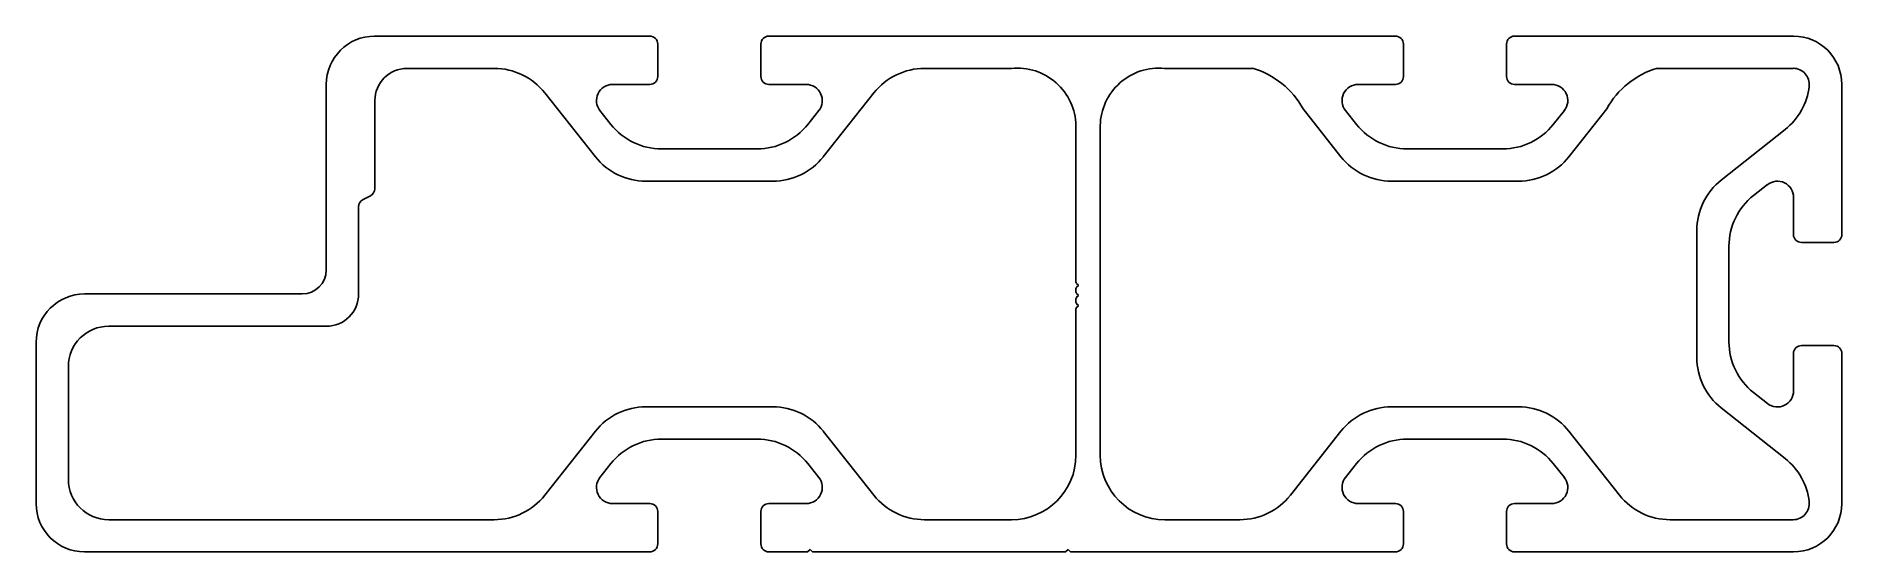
# Model space of a CAD drawing. Extents: x -89 to 89, y 1 to 52.
import ezdxf

# ---------------------------------------------------------------- set-up
doc = ezdxf.new("R2010")
doc.units = 0
doc.layers.get('0').update_dxf_attribs({"linetype": 'CONTINUOUS'})

msp = doc.modelspace()

# ---------------------------------------------------------------- linework, layer by layer
at = {"color": 7}
for p, q in [((-55.59, 51.83), (-28.51, 51.83)), ((-16.77, 51.83), (44.91, 51.83)), ((56.65, 51.83), (84.11, 51.83)), ((-27.72, 51.04), (-27.72, 47.86)), ((-17.56, 47.86), (-17.56, 51.04)), ((45.7, 51.04), (45.7, 47.86)), ((55.86, 47.86), (55.86, 51.04)), ((-52.4, 48.65), (-43.82, 48.65)), ((-1.45, 48.65), (7.11, 48.65)), ((22.2, 48.65), (30.85, 48.65)), ((70.7, 48.65), (84.08, 48.65)), ((-60.35, 28.81), (-60.35, 47.07)), ((-38.84, 46.25), (-33.86, 39.95)), ((-28.51, 47.07), (-32.16, 47.07)), ((-13.11, 47.07), (-16.77, 47.07)), ((-11.42, 39.95), (-6.43, 46.25)), ((44.91, 47.07), (41.25, 47.07)), ((60.3, 47.07), (56.65, 47.07)), ((88.88, 47.07), (88.88, 32.3)), ((-55.57, 36.8), (-55.57, 45.48)), ((-33.41, 44.49), (-32.32, 43.13)), ((-12.95, 43.13), (-11.87, 44.49)), ((35.83, 44.66), (39.55, 39.95)), ((40.01, 44.49), (41.09, 43.13)), ((60.46, 43.13), (61.55, 44.49)), ((62, 39.95), (65.72, 44.66)), ((13.46, 43.01), (13.46, 27.64)), ((15.85, 10.55), (15.85, 43.01)), ((83.29, 42.64), (77, 37.65)), ((-27.35, 40.72), (-17.93, 40.72)), ((46.07, 40.72), (55.48, 40.72)), ((-28.88, 37.54), (-16.39, 37.54)), ((44.53, 37.54), (57.02, 37.54)), ((-56.73, 35.73), (-56.01, 36.09)), ((81.54, 37.2), (80.17, 36.12)), ((84.11, 32.3), (84.11, 35.95)), ((-57.17, 26.43), (-57.17, 35.03)), ((74.59, 32.67), (74.59, 20.19)), ((77.76, 31.14), (77.76, 21.72)), ((88.09, 31.51), (84.9, 31.51)), ((13.46, 26.94), (13.46, 26.64)), ((13.53, 27.47), (13.71, 27.3)), ((13.71, 27.28), (13.53, 27.11)), ((-84.16, 26.43), (-62.73, 26.43)), ((13.46, 25.94), (13.46, 25.64)), ((13.46, 25.64), (13.46, 25.94)), ((13.46, 25.94), (13.46, 25.64)), ((13.46, 25.64), (13.46, 25.94)), ((13.46, 25.94), (13.46, 25.64)), ((13.46, 24.94), (13.46, 10.55)), ((13.53, 26.47), (13.71, 26.3)), ((13.71, 26.28), (13.53, 26.11)), ((13.53, 25.47), (13.71, 25.3)), ((13.71, 25.28), (13.53, 25.11)), ((-81.78, 23.25), (-60.35, 23.25)), ((-88.92, 5.79), (-88.92, 21.67)), ((84.9, 21.35), (88.09, 21.35)), ((84.11, 16.9), (84.11, 20.56)), ((88.88, 20.56), (88.88, 5.79)), ((-85.75, 8.17), (-85.75, 19.29)), ((80.17, 16.74), (81.54, 15.66)), ((-16.39, 15.32), (-28.88, 15.32)), ((57.02, 15.32), (44.53, 15.32)), ((77, 15.21), (83.29, 10.22)), ((-33.86, 12.91), (-38.84, 6.61)), ((-6.43, 6.61), (-11.42, 12.91)), ((39.55, 12.91), (34.57, 6.61)), ((66.98, 6.61), (62, 12.91)), ((-17.93, 12.14), (-27.35, 12.14)), ((55.48, 12.14), (46.07, 12.14)), ((-32.32, 9.73), (-33.41, 8.37)), ((-11.87, 8.37), (-12.95, 9.73)), ((41.09, 9.73), (40.01, 8.37)), ((61.55, 8.37), (60.46, 9.73)), ((-32.16, 5.79), (-28.51, 5.79)), ((-16.77, 5.79), (-13.11, 5.79)), ((41.25, 5.79), (44.91, 5.79)), ((56.65, 5.79), (60.3, 5.79)), ((-43.82, 4.2), (-81.78, 4.2)), ((-27.72, 5), (-27.72, 1.82)), ((-17.56, 1.82), (-17.56, 5)), ((7.11, 4.2), (-1.45, 4.2)), ((29.59, 4.2), (22.2, 4.2)), ((45.7, 5), (45.7, 1.82)), ((55.86, 1.82), (55.86, 5)), ((81.73, 4.2), (71.96, 4.2)), ((84.08, 4.2), (81.73, 4.2)), ((-28.51, 1.03), (-84.16, 1.03)), ((-12.98, 1.03), (-16.77, 1.03)), ((-12.72, 1.28), (-12.98, 1.03)), ((-12.47, 1.03), (-12.72, 1.28)), ((12.42, 1.03), (-12.47, 1.03)), ((12.68, 1.28), (12.42, 1.03)), ((12.93, 1.03), (12.68, 1.28)), ((44.91, 1.03), (12.93, 1.03)), ((84.11, 1.03), (56.65, 1.03))]:
    msp.add_line(p, q, dxfattribs=at)
for centre, radius, start, end in [((-55.59, 47.07), 4.76, 90, 180), ((-28.51, 51.04), 0.79, 360, 90), ((-16.77, 51.04), 0.79, 90, 180), ((44.91, 51.04), 0.79, 360, 90), ((56.65, 51.04), 0.79, 90, 180), ((84.11, 47.07), 4.76, 360, 90), ((-52.4, 45.48), 3.17, 90, 180), ((-43.82, 42.3), 6.35, 38.3652, 90), ((-1.45, 42.3), 6.35, 90, 141.6348), ((7.68, 42.9), 5.78, 1.0675, 95.6122), ((21.63, 42.9), 5.78, 84.3878, 178.9325), ((28.5, 40.64), 8.36, 28.7873, 73.7087), ((73.05, 40.64), 8.36, 106.2913, 151.2127), ((84.08, 47.07), 1.59, 353.4048, 90), ((-32.16, 45.48), 1.59, 90, 218.3652), ((-28.51, 47.86), 0.79, 270, 360), ((-16.77, 47.86), 0.79, 180, 270), ((-13.11, 45.48), 1.59, 321.6348, 90), ((41.25, 45.48), 1.59, 90, 218.3652), ((44.91, 47.86), 0.79, 270, 360), ((56.65, 47.86), 0.79, 180, 270), ((60.3, 45.48), 1.59, 321.6348, 90), ((79.35, 47.61), 6.35, 308.3652, 353.4048), ((-27.35, 47.07), 6.35, 218.3652, 270), ((-17.93, 47.07), 6.35, 270, 321.6348), ((46.07, 47.07), 6.35, 218.3652, 270), ((55.48, 47.07), 6.35, 270, 321.6348), ((-28.88, 43.89), 6.35, 218.3652, 270), ((-16.39, 43.89), 6.35, 270, 321.6348), ((44.53, 43.89), 6.35, 218.3652, 270), ((57.02, 43.89), 6.35, 270, 321.6348), ((80.94, 32.67), 6.35, 128.3652, 180), ((82.53, 35.95), 1.59, 360, 128.3652), ((-56.38, 35.03), 0.79, 116.275, 180), ((-56.36, 36.8), 0.79, 296.275, 360), ((84.11, 31.14), 6.35, 128.3652, 180), ((84.9, 32.3), 0.79, 180, 270), ((88.09, 32.3), 0.79, 270, 0), ((-62.73, 28.81), 2.38, 270, 360), ((13.71, 27.64), 0.25, 180, 225), ((13.71, 26.94), 0.25, 135, 180), ((13.7, 27.29), 0.008, 315, 45), ((-84.16, 21.67), 4.76, 90, 180), ((-60.35, 26.43), 3.18, 270, 360), ((13.71, 26.64), 0.25, 180, 225), ((13.71, 25.94), 0.25, 135, 180), ((13.71, 25.64), 0.25, 180, 225), ((13.71, 24.94), 0.25, 135, 180), ((13.7, 26.29), 0.008, 315, 45), ((13.7, 25.29), 0.008, 315, 45), ((-81.78, 19.29), 3.97, 90, 180), ((84.11, 21.72), 6.35, 180, 231.6348), ((84.9, 20.56), 0.79, 90, 180), ((88.09, 20.56), 0.79, 0, 90), ((80.94, 20.19), 6.35, 180, 231.6348), ((82.53, 16.9), 1.59, 231.6348, 360), ((-28.88, 8.97), 6.35, 90, 141.6348), ((-16.39, 8.97), 6.35, 38.3652, 90), ((44.53, 8.97), 6.35, 90, 141.6348), ((57.02, 8.97), 6.35, 38.3652, 90), ((-27.35, 5.79), 6.35, 90, 141.6348), ((-17.93, 5.79), 6.35, 38.3652, 90), ((46.07, 5.79), 6.35, 90, 141.6348), ((55.48, 5.79), 6.35, 38.3652, 90), ((7.11, 10.55), 6.35, 270, 0), ((22.2, 10.55), 6.35, 180, 270), ((79.35, 5.25), 6.35, 6.5952, 51.6348), ((-81.78, 8.17), 3.97, 180, 270), ((-32.16, 7.38), 1.59, 141.6348, 270), ((-13.11, 7.38), 1.59, 270, 38.3652), ((41.25, 7.38), 1.59, 141.6348, 270), ((60.3, 7.38), 1.59, 270, 38.3652), ((-84.16, 5.79), 4.76, 180, 270), ((-43.82, 10.55), 6.35, 270, 321.6348), ((-28.51, 5), 0.79, 0, 90), ((-16.77, 5), 0.79, 90, 180), ((-1.45, 10.55), 6.35, 218.3652, 270), ((29.59, 10.55), 6.35, 270, 321.6348), ((44.91, 5), 0.79, 0, 90), ((56.65, 5), 0.79, 90, 180), ((71.96, 10.55), 6.35, 218.3652, 270), ((84.08, 5.79), 1.59, 270, 6.5952), ((84.11, 5.79), 4.76, 270, 0), ((-28.51, 1.82), 0.79, 270, 0), ((-16.77, 1.82), 0.79, 180, 270), ((44.91, 1.82), 0.79, 270, 0), ((56.65, 1.82), 0.79, 180, 270)]:
    msp.add_arc(centre, radius, start, end, dxfattribs=at)

doc.saveas('drawing.dxf')
